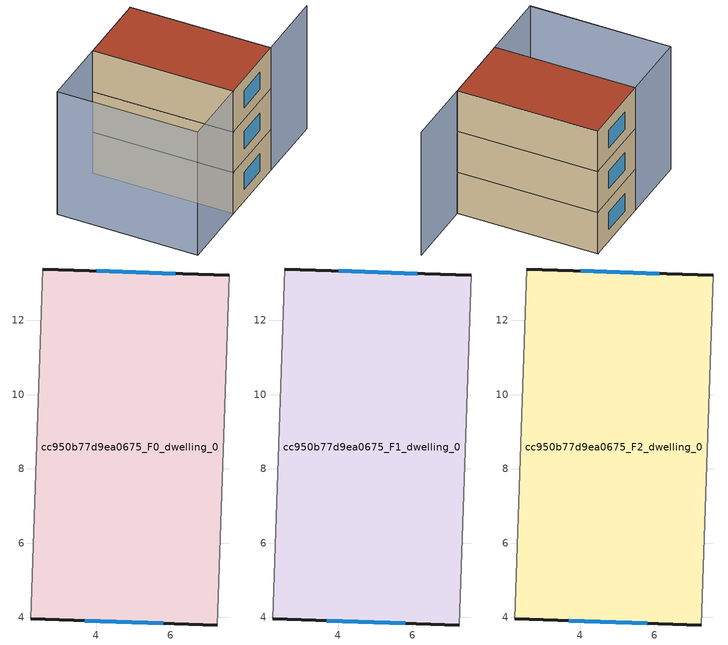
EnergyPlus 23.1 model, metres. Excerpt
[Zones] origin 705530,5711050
cc950b77d9ea0675_F0_dwelling_0
 floor ground (EU_floor_Construction): 7.59,13.21 7.26,3.8 2.24,3.96 2.56,13.38 z0
 wall outside (EU_wall_Construction): 2.24,3.96 7.26,3.8 / 7.59,13.21 2.56,13.38 z0:3
 wall adiabatic (EU_wall_Construction): 2.56,13.38 2.24,3.96 / 7.26,3.8 7.59,13.21 z0:3
 window (EU_Window_Construction): 3.69,3.91 5.81,3.84 / 6.14,13.26 4.02,13.33 z0.87:2.13
cc950b77d9ea0675_F1_dwelling_0
 floor to cc950b77d9ea0675_F0_dwelling_0 (EU_floor_Construction): 7.59,13.21 7.26,3.8 2.24,3.96 2.56,13.38 z3
 wall outside (EU_wall_Construction): 2.24,3.96 7.26,3.8 / 7.59,13.21 2.56,13.38 z3:6
 wall adiabatic (EU_wall_Construction): 2.56,13.38 2.24,3.96 / 7.26,3.8 7.59,13.21 z3:6
 window (EU_Window_Construction): 3.69,3.91 5.81,3.84 / 6.14,13.26 4.02,13.33 z3.87:5.13
cc950b77d9ea0675_F2_dwelling_0
 floor to cc950b77d9ea0675_F1_dwelling_0 (EU_floor_Construction): 7.59,13.21 7.26,3.8 2.24,3.96 2.56,13.38 z6
 wall outside (EU_wall_Construction): 2.24,3.96 7.26,3.8 / 7.59,13.21 2.56,13.38 z6:9
 wall adiabatic (EU_wall_Construction): 2.56,13.38 2.24,3.96 / 7.26,3.8 7.59,13.21 z6:9
 window (EU_Window_Construction): 3.69,3.91 5.81,3.84 / 6.14,13.26 4.02,13.33 z6.87:8.13
 roof outside (EU_roof_Construction): 7.26,3.8 7.59,13.21 2.56,13.38 2.24,3.96 z9
shading: 12.12,3.63 7.26,3.79 / 7.26,3.79 7.58,13.21 / -2.21,13.55 2.57,13.38 / 2.57,13.38 2.24,3.96 / 2.24,3.96 -2.53,4.12 / -2.53,4.12 -2.21,13.55 / -2.21,13.55 -2.53,4.12 z0:9
[Building]
EU S2 Campaign: North Axis=0; Terrain=City; Solar Distribution=FullExterior
[Site:Location]
London: Latitude=51.5; Longitude=-0.5; Time Zone=0; Elevation=25
[SizingPeriod:WeatherFileDays]
AnnualSizingPeriod: Begin Month=1; Begin Day of Month=1; End Month=12; End Day of Month=31; Day of Week for Start Day=Monday; Use Weather File Daylight Saving Period=No; Use Weather File Rain and Snow Indicators=No
[MATERIAL]
EU_InternalMass_Material: Roughness=MediumRough; Thickness=0.1; Conductivity=1; Density=1800; Specific Heat=900; Thermal Absorptance=0.9; Solar Absorptance=0.7; Visible Absorptance=0.7
[MATERIAL:NOMASS] Roughness=MediumRough; Thermal Absorptance=0.9; Solar Absorptance=0.7; Visible Absorptance=0.7
Name | Thermal Resistance
EU_wall_NoMass | 0.724719
EU_roof_NoMass | 2.98947
EU_floor_NoMass | 2.39157
[WINDOWMATERIAL:SIMPLEGLAZINGSYSTEM]
EU_Window_SimpleGlazing: UFactor=2.63425; Solar Heat Gain Coefficient=0.76; Visible Transmittance=0.76
[CONSTRUCTION]
EU_wall_Construction: EU_wall_NoMass
EU_roof_Construction: EU_roof_NoMass
EU_floor_Construction: EU_floor_NoMass
EU_Window_Construction: EU_Window_SimpleGlazing
EU_InternalMass_Construction: EU_InternalMass_Material
[ZONE] Type=1; Multiplier=1; Ceiling Height=autocalculate; Volume=142.107; Floor Area=autocalculate; Part of Total Floor Area=Yes
cc950b77d9ea0675_F0_dwelling_0; cc950b77d9ea0675_F1_dwelling_0; cc950b77d9ea0675_F2_dwelling_0
[INTERNALMASS] Construction=EU_InternalMass_Construction; Surface Area=47.3689
Name | Zone or ZoneList
cc950b77d9ea0675_F0_dwelling_0_EU_InternalMass | cc950b77d9ea0675_F0_dwelling_0
cc950b77d9ea0675_F1_dwelling_0_EU_InternalMass | cc950b77d9ea0675_F1_dwelling_0
cc950b77d9ea0675_F2_dwelling_0_EU_InternalMass | cc950b77d9ea0675_F2_dwelling_0
[OTHEREQUIPMENT] Fuel Type=Electricity; Design Level Calculation Method=Watts/Area; Power per Zone Floor Area=1; Fraction Latent=0; Fraction Radiant=0; Fraction Lost=0; Carbon Dioxide Generation Rate=0; EndUse Subcategory=EU_Step8_InternalGains
Name | Zone or ZoneList or Space or SpaceList | Schedule
EU_Step8_InternalGain_cc950b77d9ea0675_F0_dwelling_0_f000 | cc950b77d9ea0675_F0_dwelling_0 | EU_Step8_GainSchedule_cc950b77d9ea0675_F0_dwelling_0_f000
EU_Step8_InternalGain_cc950b77d9ea0675_F1_dwelling_0_f000 | cc950b77d9ea0675_F1_dwelling_0 | EU_Step8_GainSchedule_cc950b77d9ea0675_F1_dwelling_0_f000
EU_Step8_InternalGain_cc950b77d9ea0675_F2_dwelling_0_f000 | cc950b77d9ea0675_F2_dwelling_0 | EU_Step8_GainSchedule_cc950b77d9ea0675_F2_dwelling_0_f000
[ZONEVENTILATION:DESIGNFLOWRATE] Schedule=EU_AlwaysOn; Design Flow Rate Calculation Method=AirChanges/Hour; Air Changes per Hour=0.418135; Ventilation Type=Natural; Fan Pressure Rise=0; Fan Total Efficiency=1; Constant Term Coefficient=1; Temperature Term Coefficient=0; Velocity Term Coefficient=0; Velocity Squared Term Coefficient=0; Minimum Indoor Temperature=-100; Maximum Indoor Temperature=100; Delta Temperature=-100; Minimum Outdoor Temperature=-100; Maximum Outdoor Temperature=100; Maximum Wind Speed=40
Name | Zone or ZoneList or Space or SpaceList
EU_ConstantAir_cc950b77d9ea0675_F0_dwelling_0 | cc950b77d9ea0675_F0_dwelling_0
EU_ConstantAir_cc950b77d9ea0675_F1_dwelling_0 | cc950b77d9ea0675_F1_dwelling_0
EU_ConstantAir_cc950b77d9ea0675_F2_dwelling_0 | cc950b77d9ea0675_F2_dwelling_0
[HVACTEMPLATE:THERMOSTAT] Constant Heating Setpoint=20; Constant Cooling Setpoint=50
EU_HeatOnly_cc950b77d9ea0675_F0_dwelling_0; EU_HeatOnly_cc950b77d9ea0675_F1_dwelling_0; EU_HeatOnly_cc950b77d9ea0675_F2_dwelling_0
[HVACTEMPLATE:ZONE:IDEALLOADSAIRSYSTEM] System Availability Schedule=EU_AlwaysOn; Maximum Heating Supply Air Temperature=50; Minimum Cooling Supply Air Temperature=13; Maximum Heating Supply Air Humidity Ratio=0.0156; Minimum Cooling Supply Air Humidity Ratio=0.0077; Heating Limit=NoLimit; Cooling Limit=NoLimit; Heating Availability Schedule=EU_AlwaysOn; Cooling Availability Schedule=EU_CoolingOff; Dehumidification Control Type=ConstantSensibleHeatRatio; Cooling Sensible Heat Ratio=0.7; Dehumidification Setpoint=60; Humidification Control Type=None; Humidification Setpoint=30; Outdoor Air Method=None; Outdoor Air Flow Rate per Person=0.00944; Outdoor Air Flow Rate per Zone Floor Area=0; Outdoor Air Flow Rate per Zone=0; Demand Controlled Ventilation Type=None; Outdoor Air Economizer Type=NoEconomizer; Heat Recovery Type=None; Sensible Heat Recovery Effectiveness=0.7; Latent Heat Recovery Effectiveness=0.65
Name | Template Thermostat
cc950b77d9ea0675_F0_dwelling_0 | EU_HeatOnly_cc950b77d9ea0675_F0_dwelling_0
cc950b77d9ea0675_F1_dwelling_0 | EU_HeatOnly_cc950b77d9ea0675_F1_dwelling_0
cc950b77d9ea0675_F2_dwelling_0 | EU_HeatOnly_cc950b77d9ea0675_F2_dwelling_0
[SIZING:ZONE] Zone Cooling Design Supply Air Temperature Input Method=SupplyAirTemperature; Zone Cooling Design Supply Air Temperature=13; Zone Heating Design Supply Air Temperature Input Method=SupplyAirTemperature; Zone Heating Design Supply Air Temperature=50; Zone Cooling Design Supply Air Humidity Ratio=0.008; Zone Heating Design Supply Air Humidity Ratio=0.008; Cooling Design Air Flow Method=DesignDay; Cooling Design Air Flow Rate=0; Cooling Minimum Air Flow per Zone Floor Area=0.000762; Cooling Minimum Air Flow=0; Cooling Minimum Air Flow Fraction=0.2; Heating Design Air Flow Method=DesignDay; Heating Design Air Flow Rate=0; Heating Maximum Air Flow per Zone Floor Area=0.002032; Heating Maximum Air Flow=0.141576; Heating Maximum Air Flow Fraction=0.3; Account for Dedicated Outdoor Air System=No; Dedicated Outdoor Air System Control Strategy=NeutralSupplyAir; Dedicated Outdoor Air Low Setpoint Temperature for Design=autosize; Dedicated Outdoor Air High Setpoint Temperature for Design=autosize; Zone Load Sizing Method=Sensible Load Only No Latent Load; Zone Latent Cooling Design Supply Air Humidity Ratio Input Method=HumidityRatioDifference; Zone Cooling Design Supply Air Humidity Ratio Difference=0.005; Zone Latent Heating Design Supply Air Humidity Ratio Input Method=HumidityRatioDifference; Zone Humidification Design Supply Air Humidity Ratio Difference=0.005
cc950b77d9ea0675_F0_dwelling_0; cc950b77d9ea0675_F1_dwelling_0; cc950b77d9ea0675_F2_dwelling_0
[SCHEDULE:CONSTANT]
Name | Hourly Value
EU_AlwaysOn | 1
EU_CoolingOff | 0
[SCHEDULE:FILE] Column Number=1; Rows to Skip at Top=0; Number of Hours of Data=8760; Column Separator=Comma; Interpolate to Timestep=No; Minutes per Item=60; Adjust Schedule for Daylight Savings=Yes
Name | File
EU_Step8_GainSchedule_cc950b77d9ea0675_F0_dwelling_0_f000 | ../../schedules/cc950b77d9ea0675/cc950b77d9ea0675_F0_dwelling_0_f000_gain.csv
EU_Step8_GainSchedule_cc950b77d9ea0675_F1_dwelling_0_f000 | ../../schedules/cc950b77d9ea0675/cc950b77d9ea0675_F1_dwelling_0_f000_gain.csv
EU_Step8_GainSchedule_cc950b77d9ea0675_F2_dwelling_0_f000 | ../../schedules/cc950b77d9ea0675/cc950b77d9ea0675_F2_dwelling_0_f000_gain.csv
